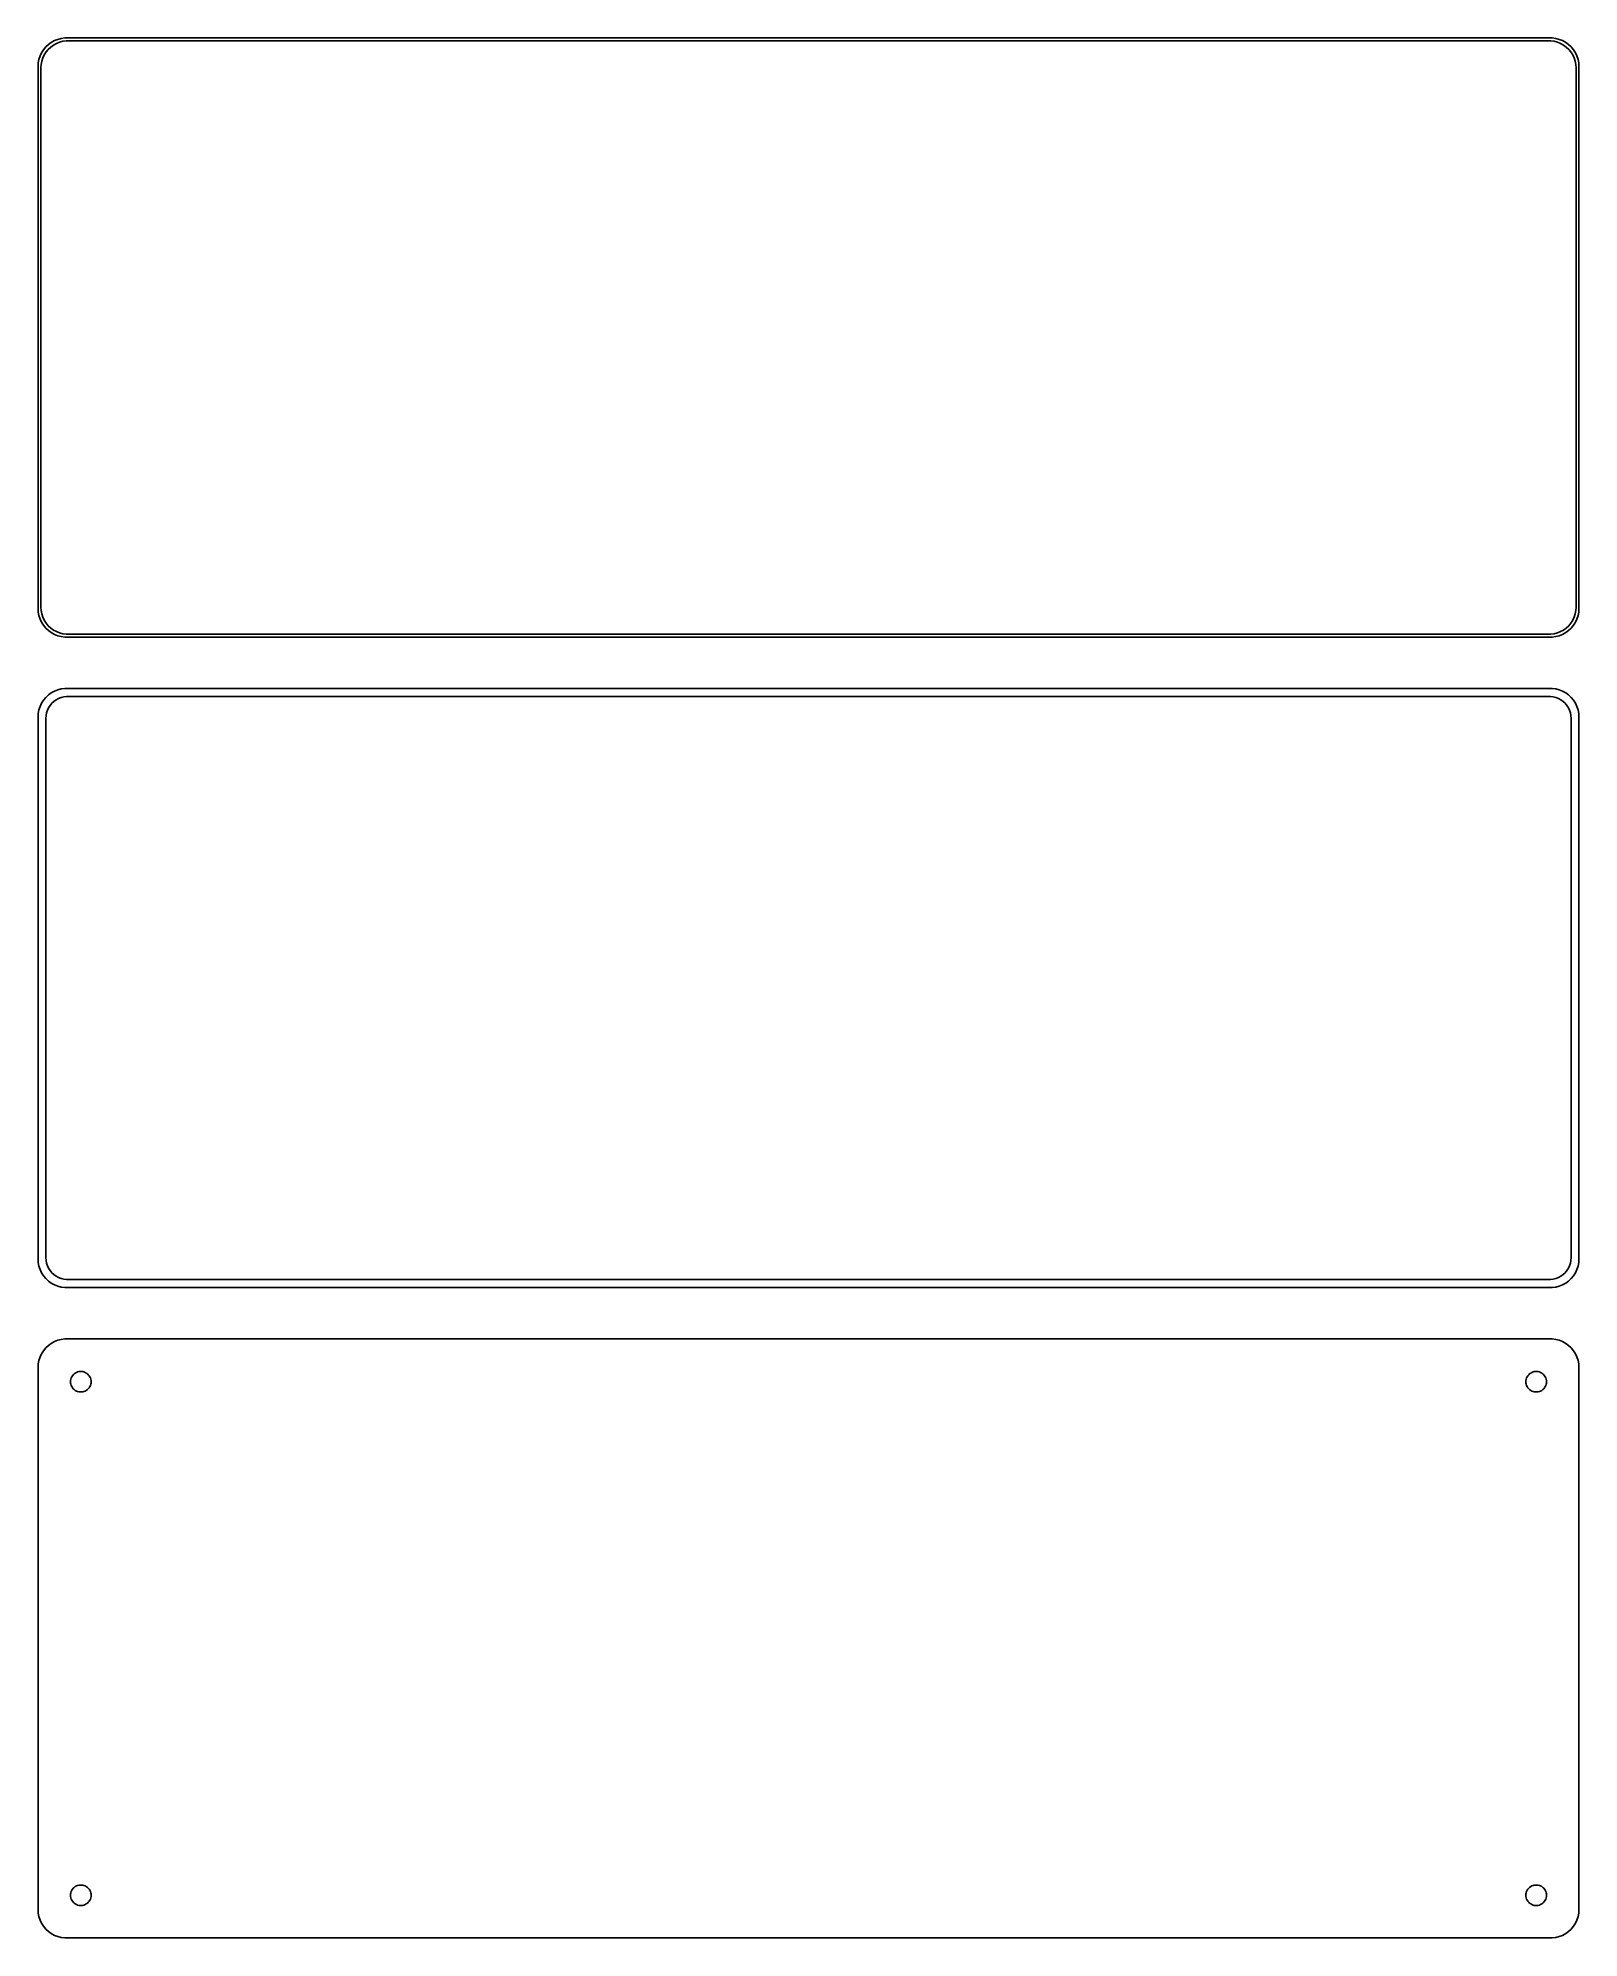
# Model space of a CAD drawing. Header units: metres. Extents: x -135 to 135, y 176 to 508.
import ezdxf

# ---------------------------------------------------------------- set-up
doc = ezdxf.new("R2010")
doc.units = ezdxf.units.M

msp = doc.modelspace()

# ---------------------------------------------------------------- linework, layer by layer
for p, q in [((-134.045, 506.439), (-134.382, 505.909)), ((-133.645, 506.923), (-134.045, 506.439)), ((-133.187, 507.353), (-133.645, 506.923)), ((-133.593, 506.042), (-133.213, 506.502)), ((-133.213, 506.502), (-132.778, 506.91)), ((-132.679, 507.722), (-133.187, 507.353)), ((-132.778, 506.91), (-132.295, 507.261)), ((-132.129, 508.024), (-132.679, 507.722)), ((-132.295, 507.261), (-131.772, 507.548)), ((-131.545, 508.255), (-132.129, 508.024)), ((-131.772, 507.548), (-131.218, 507.768)), ((-130.937, 508.411), (-131.545, 508.255)), ((-131.218, 507.768), (-130.64, 507.916)), ((-130.314, 508.49), (-130.937, 508.411)), ((-130.64, 507.916), (-130.048, 507.991)), ((130.314, 508.49), (-130.314, 508.49)), ((-130.048, 507.991), (130.048, 507.991)), ((130.048, 507.991), (130.64, 507.916)), ((130.937, 508.411), (130.314, 508.49)), ((130.64, 507.916), (131.218, 507.768)), ((131.545, 508.255), (130.937, 508.411)), ((131.218, 507.768), (131.772, 507.548)), ((132.129, 508.024), (131.545, 508.255)), ((131.772, 507.548), (132.295, 507.261)), ((132.679, 507.722), (132.129, 508.024)), ((132.295, 507.261), (132.778, 506.91)), ((133.187, 507.353), (132.679, 507.722)), ((132.778, 506.91), (133.213, 506.502)), ((133.645, 506.923), (133.187, 507.353)), ((133.213, 506.502), (133.593, 506.042)), ((134.045, 506.439), (133.645, 506.923)), ((134.382, 505.909), (134.045, 506.439)), ((-134.961, 504.127), (-135, 503.5)), ((-135, 503.5), (-135, 408.5)), ((-134.843, 504.743), (-134.961, 504.127)), ((-134.649, 505.341), (-134.843, 504.743)), ((-134.382, 505.909), (-134.649, 505.341)), ((-134.5, 503.25), (-134.463, 503.845)), ((-134.5, 408.75), (-134.5, 503.25)), ((-134.463, 503.845), (-134.351, 504.431)), ((-134.351, 504.431), (-134.166, 504.999)), ((-134.166, 504.999), (-133.912, 505.538)), ((-133.912, 505.538), (-133.593, 506.042)), ((133.593, 506.042), (133.912, 505.538)), ((133.912, 505.538), (134.166, 504.999)), ((134.166, 504.999), (134.351, 504.431)), ((134.351, 504.431), (134.463, 503.845)), ((134.649, 505.341), (134.382, 505.909)), ((134.463, 503.845), (134.5, 503.25)), ((134.5, 503.25), (134.5, 408.75)), ((134.843, 504.743), (134.649, 505.341)), ((134.961, 504.127), (134.843, 504.743)), ((135, 503.5), (134.961, 504.127)), ((135, 408.5), (135, 503.5)), ((-135, 408.5), (-134.961, 407.873)), ((-134.961, 407.873), (-134.843, 407.257)), ((-134.843, 407.257), (-134.649, 406.659)), ((-134.649, 406.659), (-134.382, 406.091)), ((-134.463, 408.155), (-134.5, 408.75)), ((-134.351, 407.569), (-134.463, 408.155)), ((-134.166, 407.001), (-134.351, 407.569)), ((-133.912, 406.462), (-134.166, 407.001)), ((-133.593, 405.958), (-133.912, 406.462)), ((133.912, 406.462), (133.593, 405.958)), ((134.166, 407.001), (133.912, 406.462)), ((134.351, 407.569), (134.166, 407.001)), ((134.463, 408.155), (134.351, 407.569)), ((134.382, 406.091), (134.649, 406.659)), ((134.5, 408.75), (134.463, 408.155)), ((134.649, 406.659), (134.843, 407.257)), ((134.843, 407.257), (134.961, 407.873)), ((134.961, 407.873), (135, 408.5)), ((-134.382, 406.091), (-134.045, 405.561)), ((-134.045, 405.561), (-133.645, 405.077)), ((-133.645, 405.077), (-133.187, 404.647)), ((-133.213, 405.498), (-133.593, 405.958)), ((-132.778, 405.09), (-133.213, 405.498)), ((-133.187, 404.647), (-132.679, 404.278)), ((-132.295, 404.739), (-132.778, 405.09)), ((-132.679, 404.278), (-132.129, 403.976)), ((-131.772, 404.452), (-132.295, 404.739)), ((-132.129, 403.976), (-131.545, 403.745)), ((-131.218, 404.232), (-131.772, 404.452)), ((-131.545, 403.745), (-130.937, 403.589)), ((-130.64, 404.084), (-131.218, 404.232)), ((-130.937, 403.589), (-130.314, 403.51)), ((-130.048, 404.009), (-130.64, 404.084)), ((-130.314, 403.51), (130.314, 403.51)), ((130.048, 404.009), (-130.048, 404.009)), ((130.64, 404.084), (130.048, 404.009)), ((130.314, 403.51), (130.937, 403.589)), ((131.218, 404.232), (130.64, 404.084)), ((130.937, 403.589), (131.545, 403.745)), ((131.772, 404.452), (131.218, 404.232)), ((131.545, 403.745), (132.129, 403.976)), ((132.295, 404.739), (131.772, 404.452)), ((132.129, 403.976), (132.679, 404.278)), ((132.778, 405.09), (132.295, 404.739)), ((132.679, 404.278), (133.187, 404.647)), ((133.213, 405.498), (132.778, 405.09)), ((133.187, 404.647), (133.645, 405.077)), ((133.593, 405.958), (133.213, 405.498)), ((133.645, 405.077), (134.045, 405.561)), ((134.045, 405.561), (134.382, 406.091)), ((-133.645, 392.923), (-134.045, 392.439)), ((-133.187, 393.353), (-133.645, 392.923)), ((-132.679, 393.722), (-133.187, 393.353)), ((-132.129, 394.024), (-132.679, 393.722)), ((-131.545, 394.255), (-132.129, 394.024)), ((-130.937, 394.411), (-131.545, 394.255)), ((-131.398, 392.751), (-130.946, 392.93)), ((-130.946, 392.93), (-130.475, 393.051)), ((-130.314, 394.49), (-130.937, 394.411)), ((-130.475, 393.051), (-129.993, 393.112)), ((130.314, 394.49), (-130.314, 394.49)), ((-129.993, 393.112), (129.993, 393.112)), ((129.993, 393.112), (130.475, 393.051)), ((130.937, 394.411), (130.314, 394.49)), ((130.475, 393.051), (130.946, 392.93)), ((131.545, 394.255), (130.937, 394.411)), ((130.946, 392.93), (131.398, 392.751)), ((132.129, 394.024), (131.545, 394.255)), ((132.679, 393.722), (132.129, 394.024)), ((133.187, 393.353), (132.679, 393.722)), ((133.645, 392.923), (133.187, 393.353)), ((134.045, 392.439), (133.645, 392.923)), ((-134.961, 390.127), (-135, 389.5)), ((-134.843, 390.743), (-134.961, 390.127)), ((-134.649, 391.341), (-134.843, 390.743)), ((-134.382, 391.909), (-134.649, 391.341)), ((-134.045, 392.439), (-134.382, 391.909)), ((-133.619, 389.25), (-133.589, 389.735)), ((-133.589, 389.735), (-133.498, 390.212)), ((-133.498, 390.212), (-133.348, 390.674)), ((-133.348, 390.674), (-133.141, 391.114)), ((-133.141, 391.114), (-132.88, 391.524)), ((-132.88, 391.524), (-132.571, 391.899)), ((-132.571, 391.899), (-132.216, 392.231)), ((-132.216, 392.231), (-131.823, 392.517)), ((-131.823, 392.517), (-131.398, 392.751)), ((131.398, 392.751), (131.823, 392.517)), ((131.823, 392.517), (132.216, 392.231)), ((132.216, 392.231), (132.571, 391.899)), ((132.571, 391.899), (132.88, 391.524)), ((132.88, 391.524), (133.141, 391.114)), ((133.141, 391.114), (133.348, 390.674)), ((133.348, 390.674), (133.498, 390.212)), ((133.498, 390.212), (133.589, 389.735)), ((133.589, 389.735), (133.619, 389.25)), ((134.382, 391.909), (134.045, 392.439)), ((134.649, 391.341), (134.382, 391.909)), ((134.843, 390.743), (134.649, 391.341)), ((134.961, 390.127), (134.843, 390.743)), ((135, 389.5), (134.961, 390.127)), ((-135, 389.5), (-135, 294.5)), ((-133.619, 294.75), (-133.619, 389.25)), ((133.619, 389.25), (133.619, 294.75)), ((135, 294.5), (135, 389.5)), ((-135, 294.5), (-134.961, 293.873)), ((-134.961, 293.873), (-134.843, 293.257)), ((-134.843, 293.257), (-134.649, 292.659)), ((-133.589, 294.265), (-133.619, 294.75)), ((-133.498, 293.788), (-133.589, 294.265)), ((-133.348, 293.326), (-133.498, 293.788)), ((-133.141, 292.886), (-133.348, 293.326)), ((133.348, 293.326), (133.141, 292.886)), ((133.498, 293.788), (133.348, 293.326)), ((133.589, 294.265), (133.498, 293.788)), ((133.619, 294.75), (133.589, 294.265)), ((134.649, 292.659), (134.843, 293.257)), ((134.843, 293.257), (134.961, 293.873)), ((134.961, 293.873), (135, 294.5)), ((-134.649, 292.659), (-134.382, 292.091)), ((-134.382, 292.091), (-134.045, 291.561)), ((-134.045, 291.561), (-133.645, 291.077)), ((-133.645, 291.077), (-133.187, 290.647)), ((-133.187, 290.647), (-132.679, 290.278)), ((-132.88, 292.476), (-133.141, 292.886)), ((-132.571, 292.101), (-132.88, 292.476)), ((-132.679, 290.278), (-132.129, 289.976)), ((-132.216, 291.769), (-132.571, 292.101)), ((-131.823, 291.483), (-132.216, 291.769)), ((-132.129, 289.976), (-131.545, 289.745)), ((-131.398, 291.249), (-131.823, 291.483)), ((-131.545, 289.745), (-130.937, 289.589)), ((-130.946, 291.07), (-131.398, 291.249)), ((-130.475, 290.949), (-130.946, 291.07)), ((-129.993, 290.888), (-130.475, 290.949)), ((129.993, 290.888), (-129.993, 290.888)), ((130.475, 290.949), (129.993, 290.888)), ((130.946, 291.07), (130.475, 290.949)), ((130.937, 289.589), (131.545, 289.745)), ((131.398, 291.249), (130.946, 291.07)), ((131.823, 291.483), (131.398, 291.249)), ((131.545, 289.745), (132.129, 289.976)), ((132.216, 291.769), (131.823, 291.483)), ((132.129, 289.976), (132.679, 290.278)), ((132.571, 292.101), (132.216, 291.769)), ((132.88, 292.476), (132.571, 292.101)), ((132.679, 290.278), (133.187, 290.647)), ((133.141, 292.886), (132.88, 292.476)), ((133.187, 290.647), (133.645, 291.077)), ((133.645, 291.077), (134.045, 291.561)), ((134.045, 291.561), (134.382, 292.091)), ((134.382, 292.091), (134.649, 292.659)), ((-130.937, 289.589), (-130.314, 289.51)), ((-130.314, 289.51), (130.314, 289.51)), ((130.314, 289.51), (130.937, 289.589)), ((-132.679, 279.722), (-133.187, 279.353)), ((-132.129, 280.024), (-132.679, 279.722)), ((-131.545, 280.255), (-132.129, 280.024)), ((-130.937, 280.411), (-131.545, 280.255)), ((-130.314, 280.49), (-130.937, 280.411)), ((130.314, 280.49), (-130.314, 280.49)), ((130.937, 280.411), (130.314, 280.49)), ((131.545, 280.255), (130.937, 280.411)), ((132.129, 280.024), (131.545, 280.255)), ((132.679, 279.722), (132.129, 280.024)), ((133.187, 279.353), (132.679, 279.722)), ((-134.843, 276.743), (-134.961, 276.127)), ((-134.649, 277.341), (-134.843, 276.743)), ((-134.382, 277.909), (-134.649, 277.341)), ((-134.045, 278.439), (-134.382, 277.909)), ((-133.645, 278.923), (-134.045, 278.439)), ((-133.187, 279.353), (-133.645, 278.923)), ((133.645, 278.923), (133.187, 279.353)), ((134.045, 278.439), (133.645, 278.923)), ((134.382, 277.909), (134.045, 278.439)), ((134.649, 277.341), (134.382, 277.909)), ((134.843, 276.743), (134.649, 277.341)), ((134.961, 276.127), (134.843, 276.743)), ((-134.961, 276.127), (-135, 275.5)), ((-135, 275.5), (-135, 180.5)), ((-129.3, 273), (-129.286, 273.226)), ((-129.286, 273.226), (-129.243, 273.448)), ((-129.243, 273.448), (-129.174, 273.663)), ((-129.174, 273.663), (-129.077, 273.867)), ((-129.077, 273.867), (-128.956, 274.058)), ((-128.956, 274.058), (-128.812, 274.232)), ((-128.812, 274.232), (-128.647, 274.387)), ((-128.647, 274.387), (-128.464, 274.52)), ((-128.464, 274.52), (-128.266, 274.629)), ((-128.266, 274.629), (-128.056, 274.712)), ((-128.056, 274.712), (-127.837, 274.768)), ((-127.837, 274.768), (-127.613, 274.796)), ((-127.613, 274.796), (-127.387, 274.796)), ((-127.387, 274.796), (-127.163, 274.768)), ((-127.163, 274.768), (-126.944, 274.712)), ((-126.944, 274.712), (-126.734, 274.629)), ((-126.734, 274.629), (-126.536, 274.52)), ((-126.536, 274.52), (-126.353, 274.387)), ((-126.353, 274.387), (-126.188, 274.232)), ((-126.188, 274.232), (-126.044, 274.058)), ((-126.044, 274.058), (-125.923, 273.867)), ((-125.923, 273.867), (-125.826, 273.663)), ((-125.826, 273.663), (-125.757, 273.448)), ((-125.757, 273.448), (-125.714, 273.226)), ((-125.714, 273.226), (-125.7, 273)), ((125.7, 273), (125.714, 273.226)), ((125.714, 273.226), (125.757, 273.448)), ((125.757, 273.448), (125.826, 273.663)), ((125.826, 273.663), (125.923, 273.867)), ((125.923, 273.867), (126.044, 274.058)), ((126.044, 274.058), (126.188, 274.232)), ((126.188, 274.232), (126.353, 274.387)), ((126.353, 274.387), (126.536, 274.52)), ((126.536, 274.52), (126.734, 274.629)), ((126.734, 274.629), (126.944, 274.712)), ((126.944, 274.712), (127.163, 274.768)), ((127.163, 274.768), (127.387, 274.796)), ((127.387, 274.796), (127.613, 274.796)), ((127.613, 274.796), (127.837, 274.768)), ((127.837, 274.768), (128.056, 274.712)), ((128.056, 274.712), (128.266, 274.629)), ((128.266, 274.629), (128.464, 274.52)), ((128.464, 274.52), (128.647, 274.387)), ((128.647, 274.387), (128.812, 274.232)), ((128.812, 274.232), (128.956, 274.058)), ((128.956, 274.058), (129.077, 273.867)), ((129.077, 273.867), (129.174, 273.663)), ((129.174, 273.663), (129.243, 273.448)), ((129.243, 273.448), (129.286, 273.226)), ((129.286, 273.226), (129.3, 273)), ((135, 275.5), (134.961, 276.127)), ((135, 180.5), (135, 275.5)), ((-129.286, 272.774), (-129.3, 273)), ((-129.243, 272.552), (-129.286, 272.774)), ((-129.174, 272.337), (-129.243, 272.552)), ((-129.077, 272.133), (-129.174, 272.337)), ((-128.956, 271.942), (-129.077, 272.133)), ((-128.812, 271.768), (-128.956, 271.942)), ((-128.647, 271.613), (-128.812, 271.768)), ((-128.464, 271.48), (-128.647, 271.613)), ((-128.266, 271.371), (-128.464, 271.48)), ((-128.056, 271.288), (-128.266, 271.371)), ((-127.837, 271.232), (-128.056, 271.288)), ((-127.613, 271.204), (-127.837, 271.232)), ((-127.387, 271.204), (-127.613, 271.204)), ((-127.163, 271.232), (-127.387, 271.204)), ((-126.944, 271.288), (-127.163, 271.232)), ((-126.734, 271.371), (-126.944, 271.288)), ((-126.536, 271.48), (-126.734, 271.371)), ((-126.353, 271.613), (-126.536, 271.48)), ((-126.188, 271.768), (-126.353, 271.613)), ((-126.044, 271.942), (-126.188, 271.768)), ((-125.923, 272.133), (-126.044, 271.942)), ((-125.826, 272.337), (-125.923, 272.133)), ((-125.757, 272.552), (-125.826, 272.337)), ((-125.714, 272.774), (-125.757, 272.552)), ((-125.7, 273), (-125.714, 272.774)), ((125.714, 272.774), (125.7, 273)), ((125.757, 272.552), (125.714, 272.774)), ((125.826, 272.337), (125.757, 272.552)), ((125.923, 272.133), (125.826, 272.337)), ((126.044, 271.942), (125.923, 272.133)), ((126.188, 271.768), (126.044, 271.942)), ((126.353, 271.613), (126.188, 271.768)), ((126.536, 271.48), (126.353, 271.613)), ((126.734, 271.371), (126.536, 271.48)), ((126.944, 271.288), (126.734, 271.371)), ((127.163, 271.232), (126.944, 271.288)), ((127.387, 271.204), (127.163, 271.232)), ((127.613, 271.204), (127.387, 271.204)), ((127.837, 271.232), (127.613, 271.204)), ((128.056, 271.288), (127.837, 271.232)), ((128.266, 271.371), (128.056, 271.288)), ((128.464, 271.48), (128.266, 271.371)), ((128.647, 271.613), (128.464, 271.48)), ((128.812, 271.768), (128.647, 271.613)), ((128.956, 271.942), (128.812, 271.768)), ((129.077, 272.133), (128.956, 271.942)), ((129.174, 272.337), (129.077, 272.133)), ((129.243, 272.552), (129.174, 272.337)), ((129.286, 272.774), (129.243, 272.552)), ((129.3, 273), (129.286, 272.774)), ((-129.3, 183), (-129.286, 183.226)), ((-129.286, 183.226), (-129.243, 183.448)), ((-129.243, 183.448), (-129.174, 183.663)), ((-129.174, 183.663), (-129.077, 183.867)), ((-129.077, 183.867), (-128.956, 184.058)), ((-128.956, 184.058), (-128.812, 184.232)), ((-128.812, 184.232), (-128.647, 184.387)), ((-128.647, 184.387), (-128.464, 184.52)), ((-128.464, 184.52), (-128.266, 184.629)), ((-128.266, 184.629), (-128.056, 184.712)), ((-128.056, 184.712), (-127.837, 184.768)), ((-127.837, 184.768), (-127.613, 184.796)), ((-127.613, 184.796), (-127.387, 184.796)), ((-127.387, 184.796), (-127.163, 184.768)), ((-127.163, 184.768), (-126.944, 184.712)), ((-126.944, 184.712), (-126.734, 184.629)), ((-126.734, 184.629), (-126.536, 184.52)), ((-126.536, 184.52), (-126.353, 184.387)), ((-126.353, 184.387), (-126.188, 184.232)), ((-126.188, 184.232), (-126.044, 184.058)), ((-126.044, 184.058), (-125.923, 183.867)), ((-125.923, 183.867), (-125.826, 183.663)), ((-125.826, 183.663), (-125.757, 183.448)), ((-125.757, 183.448), (-125.714, 183.226)), ((-125.714, 183.226), (-125.7, 183)), ((125.7, 183), (125.714, 183.226)), ((125.714, 183.226), (125.757, 183.448)), ((125.757, 183.448), (125.826, 183.663)), ((125.826, 183.663), (125.923, 183.867)), ((125.923, 183.867), (126.044, 184.058)), ((126.044, 184.058), (126.188, 184.232)), ((126.188, 184.232), (126.353, 184.387)), ((126.353, 184.387), (126.536, 184.52)), ((126.536, 184.52), (126.734, 184.629)), ((126.734, 184.629), (126.944, 184.712)), ((126.944, 184.712), (127.163, 184.768)), ((127.163, 184.768), (127.387, 184.796)), ((127.387, 184.796), (127.613, 184.796)), ((127.613, 184.796), (127.837, 184.768)), ((127.837, 184.768), (128.056, 184.712)), ((128.056, 184.712), (128.266, 184.629)), ((128.266, 184.629), (128.464, 184.52)), ((128.464, 184.52), (128.647, 184.387)), ((128.647, 184.387), (128.812, 184.232)), ((128.812, 184.232), (128.956, 184.058)), ((128.956, 184.058), (129.077, 183.867)), ((129.077, 183.867), (129.174, 183.663)), ((129.174, 183.663), (129.243, 183.448)), ((129.243, 183.448), (129.286, 183.226)), ((129.286, 183.226), (129.3, 183)), ((-135, 180.5), (-134.961, 179.873)), ((-134.961, 179.873), (-134.843, 179.257)), ((-129.286, 182.774), (-129.3, 183)), ((-129.243, 182.552), (-129.286, 182.774)), ((-129.174, 182.337), (-129.243, 182.552)), ((-129.077, 182.133), (-129.174, 182.337)), ((-128.956, 181.942), (-129.077, 182.133)), ((-128.812, 181.768), (-128.956, 181.942)), ((-128.647, 181.613), (-128.812, 181.768)), ((-128.464, 181.48), (-128.647, 181.613)), ((-128.266, 181.371), (-128.464, 181.48)), ((-128.056, 181.288), (-128.266, 181.371)), ((-127.837, 181.232), (-128.056, 181.288)), ((-127.613, 181.204), (-127.837, 181.232)), ((-127.387, 181.204), (-127.613, 181.204)), ((-127.163, 181.232), (-127.387, 181.204)), ((-126.944, 181.288), (-127.163, 181.232)), ((-126.734, 181.371), (-126.944, 181.288)), ((-126.536, 181.48), (-126.734, 181.371)), ((-126.353, 181.613), (-126.536, 181.48)), ((-126.188, 181.768), (-126.353, 181.613)), ((-126.044, 181.942), (-126.188, 181.768)), ((-125.923, 182.133), (-126.044, 181.942)), ((-125.826, 182.337), (-125.923, 182.133)), ((-125.757, 182.552), (-125.826, 182.337)), ((-125.714, 182.774), (-125.757, 182.552)), ((-125.7, 183), (-125.714, 182.774)), ((125.714, 182.774), (125.7, 183)), ((125.757, 182.552), (125.714, 182.774)), ((125.826, 182.337), (125.757, 182.552)), ((125.923, 182.133), (125.826, 182.337)), ((126.044, 181.942), (125.923, 182.133)), ((126.188, 181.768), (126.044, 181.942)), ((126.353, 181.613), (126.188, 181.768)), ((126.536, 181.48), (126.353, 181.613)), ((126.734, 181.371), (126.536, 181.48)), ((126.944, 181.288), (126.734, 181.371)), ((127.163, 181.232), (126.944, 181.288)), ((127.387, 181.204), (127.163, 181.232)), ((127.613, 181.204), (127.387, 181.204)), ((127.837, 181.232), (127.613, 181.204)), ((128.056, 181.288), (127.837, 181.232)), ((128.266, 181.371), (128.056, 181.288)), ((128.464, 181.48), (128.266, 181.371)), ((128.647, 181.613), (128.464, 181.48)), ((128.812, 181.768), (128.647, 181.613)), ((128.956, 181.942), (128.812, 181.768)), ((129.077, 182.133), (128.956, 181.942)), ((129.174, 182.337), (129.077, 182.133)), ((129.243, 182.552), (129.174, 182.337)), ((129.286, 182.774), (129.243, 182.552)), ((129.3, 183), (129.286, 182.774)), ((134.843, 179.257), (134.961, 179.873)), ((134.961, 179.873), (135, 180.5)), ((-134.843, 179.257), (-134.649, 178.659)), ((-134.649, 178.659), (-134.382, 178.091)), ((-134.382, 178.091), (-134.045, 177.561)), ((-134.045, 177.561), (-133.645, 177.077)), ((-133.645, 177.077), (-133.187, 176.647)), ((-133.187, 176.647), (-132.679, 176.278)), ((132.679, 176.278), (133.187, 176.647)), ((133.187, 176.647), (133.645, 177.077)), ((133.645, 177.077), (134.045, 177.561)), ((134.045, 177.561), (134.382, 178.091)), ((134.382, 178.091), (134.649, 178.659)), ((134.649, 178.659), (134.843, 179.257)), ((-132.679, 176.278), (-132.129, 175.976)), ((-132.129, 175.976), (-131.545, 175.745)), ((-131.545, 175.745), (-130.937, 175.589)), ((-130.937, 175.589), (-130.314, 175.51)), ((-130.314, 175.51), (130.314, 175.51)), ((130.314, 175.51), (130.937, 175.589)), ((130.937, 175.589), (131.545, 175.745)), ((131.545, 175.745), (132.129, 175.976)), ((132.129, 175.976), (132.679, 176.278))]:
    msp.add_line(p, q)

doc.saveas('drawing.dxf')
